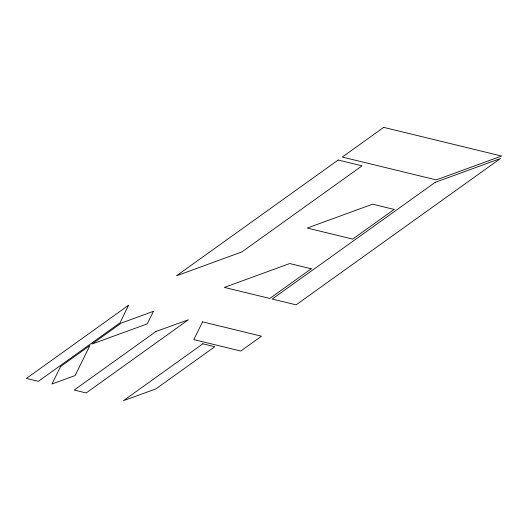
<?xml version="1.0" encoding="UTF-8"?>
<svg xmlns="http://www.w3.org/2000/svg" width="528" height="528" viewBox="0 0 528 528"><rect width="100%" height="100%" fill="white"/><g stroke="black" fill="none" stroke-linecap="round" stroke-linejoin="round"><path stroke-width="0.79" d="M128.522 305.263L120.054 322.799L38.359 381.328L26.4 378.418L128.522 305.263M60.608 366.531L51.982 384.001L75.088 375.566L89.905 345.543L60.608 366.531M153.443 311.322L147.246 323.875L91.978 344.058L121.275 323.07L153.443 311.322M202.567 321.862L193.809 339.61L240.788 351.034L261.505 336.197L202.567 321.862M338.144 160.024L176.55 275.781L241.897 251.915L362.056 165.838L338.144 160.024M383.724 127.373L342.289 157.06L436.253 179.903L501.6 156.037L383.724 127.373M155.925 331.525L74.224 390.047L86.183 392.957L188.305 319.803L155.925 331.525M202.844 343.801L123.512 400.627L155.813 388.958L214.804 346.705L202.844 343.801M311.243 268.778L269.808 298.459L224.374 287.41L289.72 263.545L311.243 268.778M394.112 209.418L352.678 239.098L307.243 228.05L372.59 204.184L394.112 209.418M435.112 182.378L272.204 299.039L296.116 304.854L500.458 158.512L435.112 182.378"/></g></svg>
